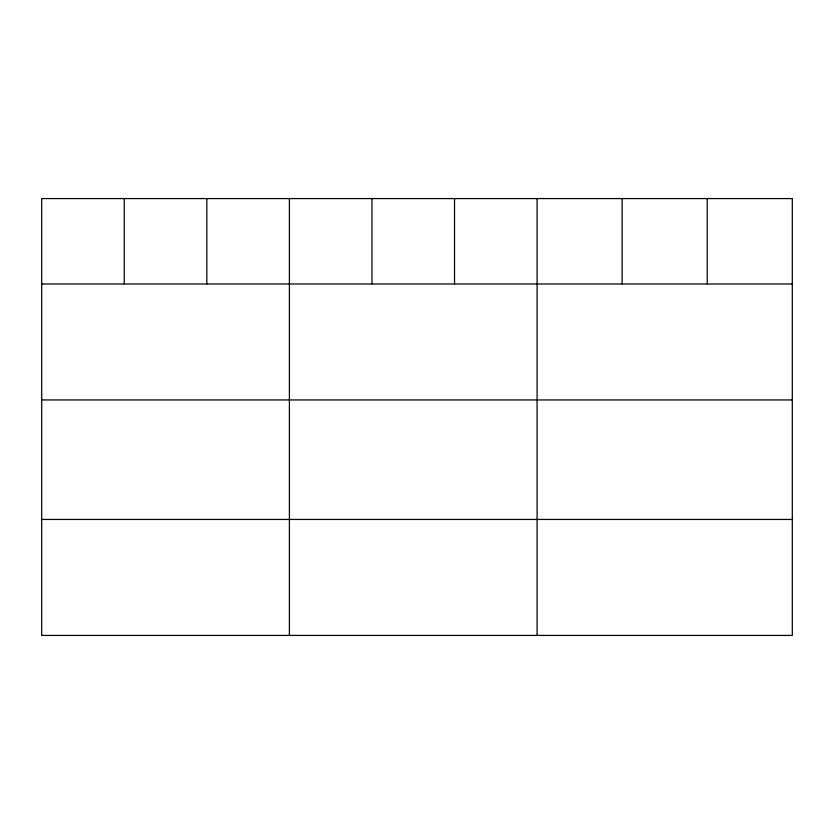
<?xml version="1.0" encoding="UTF-8"?>
<svg xmlns="http://www.w3.org/2000/svg" width="834" height="834" viewBox="0 0 834 834"><rect width="100%" height="100%" fill="white"/><g stroke="black" fill="none" stroke-linecap="round" stroke-linejoin="round"><path stroke-width="1.25" d="M41.7 283.977L792.3 283.977M41.7 399.955L792.3 399.955M41.7 519.446L792.3 519.446M707.232 198.575L707.232 283.977M622.164 198.575L622.164 283.977M537.096 198.575L537.096 635.425M454.53 198.575L454.53 283.977M371.964 198.575L371.964 283.977M289.398 198.575L289.398 635.425M206.832 198.575L206.832 283.977M124.266 198.575L124.266 283.977M792.3 198.575L41.7 198.575L41.7 635.425L792.3 635.425L792.3 198.575"/></g></svg>
